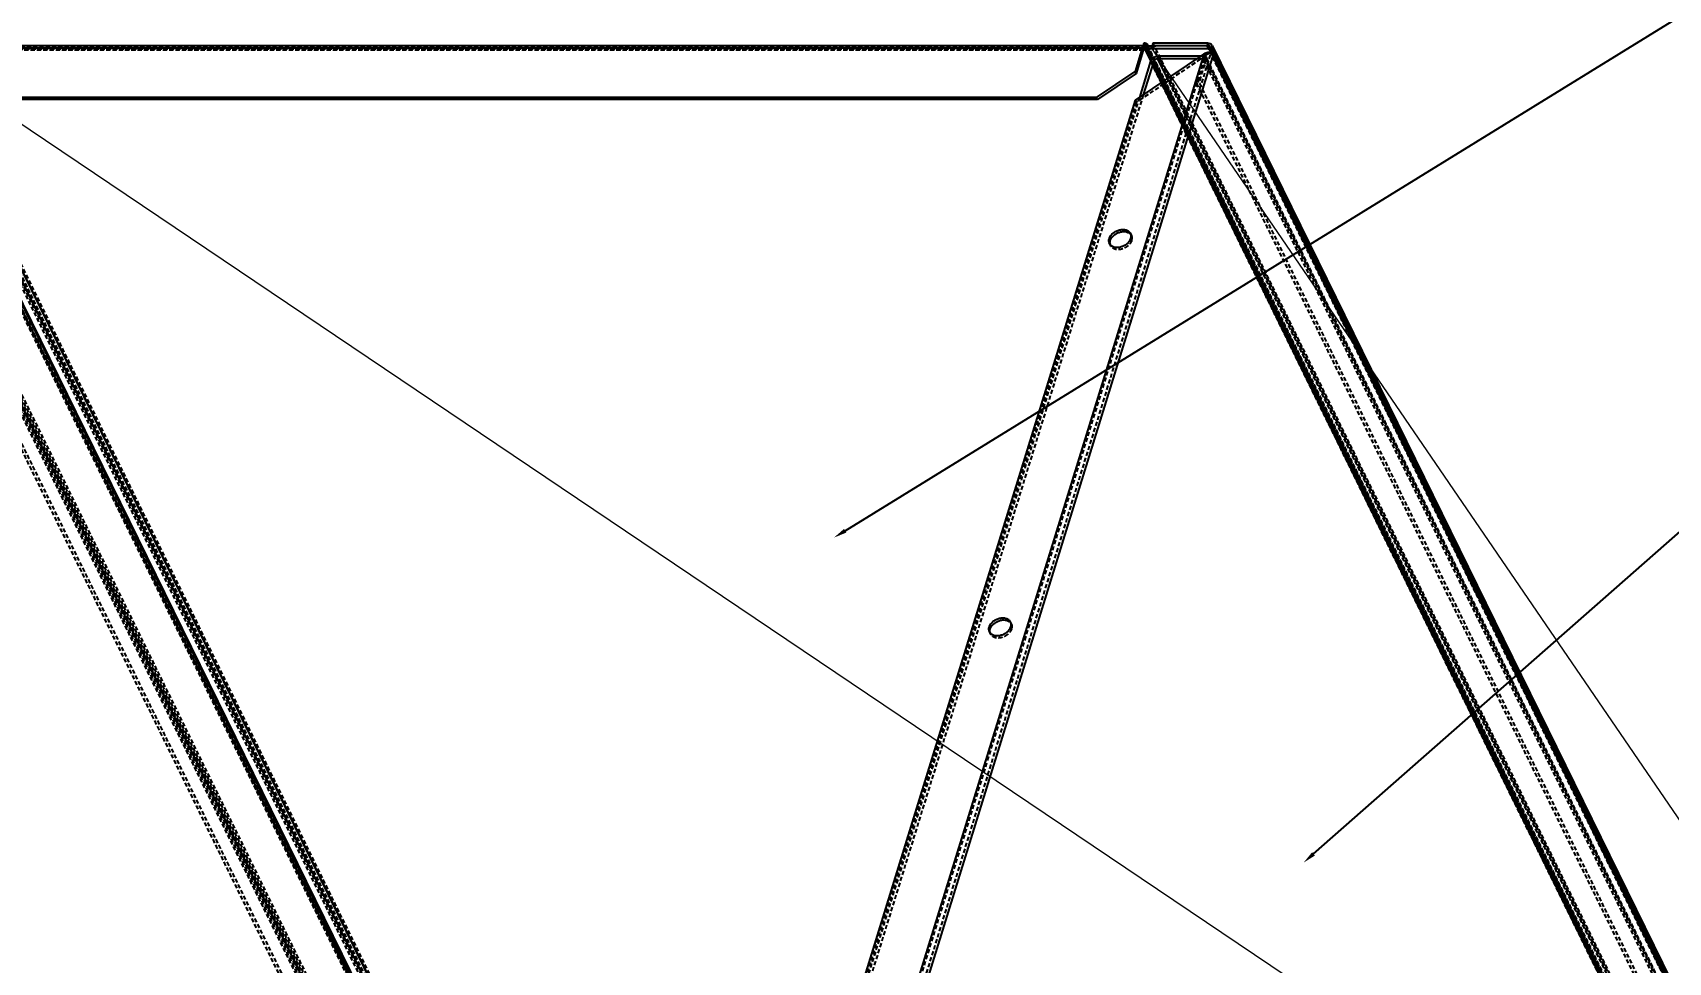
# Model space of a CAD drawing. Header units: millimetres. Extents: x 13106 to 40242, y 18888 to 28426.
# Drawn here: x 22579.2 to 23073.8, y 27196.7 to 27478 of the extents above; entities that cross this region are included whole.
import ezdxf
from ezdxf import colors
from ezdxf.entities.mleader import LeaderData, LeaderLine
from ezdxf.math import Vec2, Vec3

# ---------------------------------------------------------------- set-up
doc = ezdxf.new("R2010")
doc.units = ezdxf.units.MM
doc.linetypes.add('HIDDEN', pattern=[1.905, 1.27, -0.635])
doc.layers.add('02___PRT_ALL_AXES', color=7, linetype='Continuous')
doc.layers.add('DEFAULT_2', color=8, linetype='HIDDEN')
doc.layers.add('dim', color=2, linetype='Continuous', lineweight=9)

msp = doc.modelspace()

# ---------------------------------------------------------------- linework, layer by layer
at = {"color": 7, "linetype": 'Continuous'}
for p, q in [((22915.22, 27474.823), (22914.978, 27474.04)), ((22915.588, 27474.823), (22915.326, 27473.974)), ((22917.959, 27474.745), (22917.717, 27473.961)), ((22934.538, 27474.745), (22934.296, 27473.961)), ((22915.041, 27472.635), (22912.862, 27465.585)), ((22914.736, 27473.256), (22915.041, 27472.635)), ((22914.763, 27473.339), (22915.054, 27472.676)), ((22915.588, 27472.797), (22914.978, 27474.04)), ((22916.267, 27474.04), (22914.978, 27474.04)), ((22915.588, 27472.797), (22915.105, 27472.797)), ((22916.247, 27473.974), (22915.326, 27473.974)), ((22917.339, 27469.473), (22915.35, 27473.526)), ((22916.258, 27473.961), (22916.016, 27473.178)), ((22917.605, 27469.94), (22916.016, 27473.178)), ((22916.016, 27473.178), (22935.896, 27473.178)), ((22934.296, 27473.961), (22917.717, 27473.961)), ((22919.612, 27470.917), (22919.37, 27470.133)), ((22922.352, 27464.057), (22919.37, 27470.133)), ((22919.37, 27470.133), (22931.375, 27470.133)), ((22935.097, 27473.574), (22934.975, 27473.178)), ((22935.536, 27472.035), (22934.975, 27473.178)), ((22912.862, 27465.585), (22901.231, 27457.752)), ((22912.862, 27465.585), (22912.557, 27466.207)), ((22918.207, 27469.35), (22915.052, 27459.141)), ((22917.286, 27469.35), (22918.207, 27469.35)), ((22921.189, 27463.273), (22918.207, 27469.35)), ((22901.231, 27457.752), (22547.544, 27457.752)), ((22548.869, 27457.752), (22680.374, 27189.773)), ((22550.441, 27457.752), (22681.946, 27189.773)), ((22550.494, 27457.752), (22681.999, 27189.773)), ((22901.231, 27457.752), (22900.926, 27458.373))]:
    msp.add_line(p, q, dxfattribs=at)
at = {"color": 3, "linetype": 'Continuous'}
for p, q in [((22915.588, 27474.823), (22915.22, 27474.823)), ((22934.538, 27474.745), (22917.959, 27474.745)), ((22914.736, 27473.256), (22542.627, 27473.256)), ((22914.978, 27474.013), (22543.237, 27474.013)), ((22833.354, 27147.314), (22933.57, 27471.612)), ((22835.322, 27144.504), (22936.506, 27471.935)), ((22914.736, 27473.256), (22912.557, 27466.207)), ((22933.57, 27471.612), (22912.633, 27457.512)), ((22916.499, 27473.961), (22916.244, 27474.48)), ((22916.267, 27474.04), (22916.247, 27473.974)), ((22916.254, 27473.96), (22916.247, 27473.974)), ((22916.258, 27473.961), (22917.717, 27473.961)), ((22916.306, 27473.961), (22916.267, 27474.04)), ((22919.612, 27470.917), (22932.538, 27470.917)), ((22935.849, 27474.059), (23112.774, 27113.525)), ((22935.896, 27473.178), (23112.82, 27112.644)), ((22900.926, 27458.373), (22912.557, 27466.207)), ((22917.286, 27469.35), (22913.889, 27458.357)), ((22542.471, 27463.604), (22677.813, 27187.806)), ((22543.36, 27462.578), (22677.962, 27188.289)), ((22900.926, 27458.373), (22547.239, 27458.373)), ((22912.633, 27457.512), (22821.132, 27161.414))]:
    msp.add_line(p, q, dxfattribs=at)
for centre, radius, start, end in [((22917.305, 27472.463), 2.688, 160.98404, 162.84375), ((22935.304, 27467.871), 4.123, 113.10881, 114.87805), ((22935.579, 27467.175), 4.865, 88.43664, 92.72905), ((22935.598, 27467.699), 4.34, 84.25415, 88.49436)]:
    msp.add_arc(centre, radius, start, end, dxfattribs=at)
at = {"color": 7, "linetype": 'Continuous'}
msp.add_arc((22916.325, 27472.238), 1.344, 160.98404, 162.84375, dxfattribs=at)
at = {"color": 3, "linetype": 'Continuous'}
for points, knots in [([(22915.588, 27474.823), (22915.726, 27474.823), (22915.99, 27474.777), (22916.192, 27474.587), (22916.244, 27474.48)], [0, 0, 0, 0, 0.5363588, 1, 1, 1, 1]), ([(22935.849, 27474.059), (22935.798, 27474.165), (22935.653, 27474.364), (22935.226, 27474.667), (22934.813, 27474.745), (22934.538, 27474.745)], [0, 0, 0, 0, 0.2277278, 0.4668387, 1, 1, 1, 1]), ([(22914.995, 27473.799), (22914.972, 27473.769), (22914.875, 27473.627), (22914.807, 27473.466), (22914.763, 27473.339)], [0, 0, 0, 0, 0.2190855, 1, 1, 1, 1]), ([(22916.244, 27474.48), (22916.276, 27474.415), (22916.313, 27474.265), (22916.29, 27474.114), (22916.267, 27474.04)], [0, 0, 0, 0, 0.4825642, 1, 1, 1, 1]), ([(22916.247, 27473.974), (22916.247, 27473.972), (22916.246, 27473.969), (22916.247, 27473.966), (22916.248, 27473.965)], [0, 0, 0, 0, 0.5197064, 1, 1, 1, 1]), ([(22916.248, 27473.965), (22916.248, 27473.964), (22916.251, 27473.962), (22916.254, 27473.964), (22916.256, 27473.965)], [0, 0, 0, 0, 0.386953, 1, 1, 1, 1]), ([(22917.286, 27469.35), (22917.425, 27469.801), (22917.961, 27470.402), (22918.848, 27470.827), (22919.362, 27470.917), (22919.612, 27470.917)], [0, 0, 0, 0, 0.4803696, 0.7451077, 1, 1, 1, 1]), ([(22935.348, 27472.034), (22935.215, 27472.027), (22934.648, 27471.978), (22934.087, 27471.834), (22933.686, 27471.663)], [0, 0, 0, 0, 0.2335883, 1, 1, 1, 1]), ([(22935.896, 27473.178), (22935.942, 27473.326), (22935.987, 27473.629), (22935.913, 27473.929), (22935.849, 27474.059)], [0, 0, 0, 0, 0.5174137, 1, 1, 1, 1]), ([(22936.506, 27471.935), (22936.475, 27471.943), (22936.319, 27471.981), (22936.159, 27472.004), (22936.032, 27472.017)], [0, 0, 0, 0, 0.2038078, 1, 1, 1, 1])]:
    msp.add_open_spline(points, degree=3, knots=knots, dxfattribs=at)
msp.add_open_spline([(22915.062, 27473.875), (22915.038, 27473.851), (22915.016, 27473.826), (22914.995, 27473.799)], degree=3, dxfattribs=at)
at = {"color": 7, "linetype": 'Continuous'}
for points, knots in [([(22915.108, 27472.805), (22915.103, 27472.795), (22915.083, 27472.753), (22915.066, 27472.71), (22915.054, 27472.676)], [0, 0, 0, 0, 0.2363708, 1, 1, 1, 1]), ([(22915.346, 27473.013), (22915.324, 27473.013), (22915.215, 27472.987), (22915.147, 27472.883), (22915.108, 27472.805)], [0, 0, 0, 0, 0.199461, 1, 1, 1, 1]), ([(22915.296, 27473.819), (22915.294, 27473.793), (22915.292, 27473.693), (22915.317, 27473.593), (22915.35, 27473.526)], [0, 0, 0, 0, 0.2585164, 1, 1, 1, 1]), ([(22915.588, 27472.797), (22915.572, 27472.829), (22915.52, 27472.923), (22915.421, 27473.013), (22915.346, 27473.013)], [0, 0, 0, 0, 0.3233269, 1, 1, 1, 1]), ([(22915.35, 27473.526), (22915.403, 27473.418), (22915.608, 27473.225), (22915.876, 27473.178), (22916.016, 27473.178)], [0, 0, 0, 0, 0.463657, 1, 1, 1, 1]), ([(22918.207, 27469.35), (22918.277, 27469.575), (22918.627, 27469.972), (22919.118, 27470.133), (22919.37, 27470.133)], [0, 0, 0, 0, 0.4830182, 1, 1, 1, 1]), ([(22934.952, 27473.619), (22934.899, 27473.725), (22934.697, 27473.915), (22934.434, 27473.961), (22934.296, 27473.961)], [0, 0, 0, 0, 0.463657, 1, 1, 1, 1]), ([(22934.975, 27473.178), (22934.998, 27473.252), (22935.021, 27473.404), (22934.983, 27473.554), (22934.952, 27473.619)], [0, 0, 0, 0, 0.5174137, 1, 1, 1, 1])]:
    msp.add_open_spline(points, degree=3, knots=knots, dxfattribs=at)
msp.add_open_spline([(22915.326, 27473.974), (22915.31, 27473.924), (22915.3, 27473.871), (22915.296, 27473.819)], degree=3, dxfattribs=at)
at = {"layer": '02___PRT_ALL_AXES', "color": 7, "linetype": 'Continuous'}
for p, q in [((22904.773, 27415.682), (22905.078, 27415.06)), ((22868.463, 27298.183), (22868.768, 27297.561))]:
    msp.add_line(p, q, dxfattribs=at)
at = {"layer": '02___PRT_ALL_AXES', "color": 8, "linetype": 'HIDDEN'}
for p, q in [((22911.139, 27417.224), (22911.444, 27416.602)), ((22911.22, 27415.682), (22911.525, 27415.06)), ((22904.855, 27414.14), (22905.16, 27413.518)), ((22874.829, 27299.725), (22875.134, 27299.103)), ((22874.91, 27298.183), (22875.215, 27297.561)), ((22868.545, 27296.641), (22868.85, 27296.019))]:
    msp.add_line(p, q, dxfattribs=at)
at = {"layer": '02___PRT_ALL_AXES', "color": 7, "linetype": 'Continuous'}
for centre, radius, start, end in [((22909.695, 27415.709), 1.967, 44.07951, 46.09698), ((22909.737, 27415.749), 1.909, 36.82046, 44.09798), ((22906.901, 27414.351), 1.932, 185.50202, 194.94716), ((22870.591, 27296.852), 1.932, 185.50202, 194.94716), ((22873.385, 27298.21), 1.967, 44.07951, 46.09698), ((22873.428, 27298.25), 1.909, 36.82046, 44.09798)]:
    msp.add_arc(centre, radius, start, end, dxfattribs=at)
at = {"layer": '02___PRT_ALL_AXES', "color": 8, "linetype": 'HIDDEN'}
for centre, radius, start, end in [((22909.792, 27415.79), 1.841, 26.17433, 36.8025), ((22906.814, 27414.329), 1.842, 194.99519, 206.10461), ((22873.482, 27298.291), 1.841, 26.17433, 36.8025), ((22870.504, 27296.83), 1.842, 194.99519, 206.10461)]:
    msp.add_arc(centre, radius, start, end, dxfattribs=at)
at = {"layer": '02___PRT_ALL_AXES', "color": 3, "linetype": 'Continuous'}
for points, knots in [([(22904.855, 27414.14), (22904.743, 27414.367), (22904.613, 27414.892), (22904.693, 27415.423), (22904.773, 27415.682)], [0, 0, 0, 0, 0.4826008, 1, 1, 1, 1]), ([(22904.773, 27415.682), (22904.968, 27416.314), (22905.635, 27417.188), (22906.805, 27417.955), (22907.832, 27418.34), (22908.877, 27418.469), (22909.847, 27418.328), (22910.652, 27417.917), (22911.02, 27417.466), (22911.139, 27417.224)], [0, 0, 0, 0, 0.2513388, 0.3906666, 0.5304054, 0.6640658, 0.7868535, 0.897545, 1, 1, 1, 1]), ([(22911.22, 27415.682), (22911.025, 27415.05), (22910.358, 27414.176), (22909.189, 27413.409), (22908.161, 27413.024), (22907.116, 27412.895), (22906.146, 27413.036), (22905.341, 27413.447), (22904.973, 27413.898), (22904.855, 27414.14)], [0, 0, 0, 0, 0.2513388, 0.3906666, 0.5304054, 0.6640658, 0.7868535, 0.897545, 1, 1, 1, 1]), ([(22911.139, 27417.224), (22911.25, 27416.997), (22911.38, 27416.472), (22911.3, 27415.941), (22911.22, 27415.682)], [0, 0, 0, 0, 0.4826008, 1, 1, 1, 1]), ([(22868.545, 27296.641), (22868.433, 27296.868), (22868.303, 27297.393), (22868.383, 27297.924), (22868.463, 27298.183)], [0, 0, 0, 0, 0.4826008, 1, 1, 1, 1]), ([(22868.463, 27298.183), (22868.658, 27298.815), (22869.325, 27299.689), (22870.495, 27300.456), (22871.522, 27300.841), (22872.567, 27300.97), (22873.537, 27300.829), (22874.342, 27300.418), (22874.71, 27299.967), (22874.829, 27299.725)], [0, 0, 0, 0, 0.2513388, 0.3906666, 0.5304054, 0.6640658, 0.7868535, 0.897545, 1, 1, 1, 1]), ([(22874.91, 27298.183), (22874.715, 27297.551), (22874.049, 27296.677), (22872.879, 27295.91), (22871.851, 27295.525), (22870.806, 27295.396), (22869.836, 27295.537), (22869.031, 27295.948), (22868.664, 27296.399), (22868.545, 27296.641)], [0, 0, 0, 0, 0.2513388, 0.3906666, 0.5304054, 0.6640658, 0.7868535, 0.897545, 1, 1, 1, 1]), ([(22874.829, 27299.725), (22874.94, 27299.498), (22875.071, 27298.973), (22874.991, 27298.442), (22874.91, 27298.183)], [0, 0, 0, 0, 0.4826008, 1, 1, 1, 1])]:
    msp.add_open_spline(points, degree=3, knots=knots, dxfattribs=at)
at = {"layer": '02___PRT_ALL_AXES', "color": 7, "linetype": 'Continuous'}
for points, knots in [([(22905.078, 27415.06), (22905.253, 27415.625), (22905.815, 27416.418), (22906.821, 27417.165), (22907.72, 27417.586), (22908.665, 27417.808), (22909.586, 27417.814), (22910.412, 27417.601), (22910.875, 27417.304), (22911.059, 27417.126)], [0, 0, 0, 0, 0.2444685, 0.3797762, 0.5172296, 0.6515357, 0.7780849, 0.8941348, 1, 1, 1, 1]), ([(22904.978, 27414.165), (22904.971, 27414.238), (22904.958, 27414.539), (22905.011, 27414.842), (22905.078, 27415.06)], [0, 0, 0, 0, 0.2416706, 1, 1, 1, 1]), ([(22868.668, 27296.666), (22868.661, 27296.739), (22868.648, 27297.04), (22868.701, 27297.343), (22868.768, 27297.561)], [0, 0, 0, 0, 0.2416706, 1, 1, 1, 1]), ([(22868.768, 27297.561), (22868.943, 27298.126), (22869.505, 27298.919), (22870.511, 27299.666), (22871.41, 27300.087), (22872.355, 27300.309), (22873.276, 27300.315), (22874.102, 27300.102), (22874.565, 27299.805), (22874.749, 27299.627)], [0, 0, 0, 0, 0.2444685, 0.3797762, 0.5172296, 0.6515357, 0.7780849, 0.8941348, 1, 1, 1, 1])]:
    msp.add_open_spline(points, degree=3, knots=knots, dxfattribs=at)
at = {"layer": '02___PRT_ALL_AXES', "color": 8, "linetype": 'HIDDEN'}
for points, knots in [([(22911.444, 27416.602), (22911.555, 27416.375), (22911.686, 27415.85), (22911.606, 27415.32), (22911.525, 27415.06)], [0, 0, 0, 0, 0.4826008, 1, 1, 1, 1]), ([(22911.525, 27415.06), (22911.33, 27414.428), (22910.663, 27413.554), (22909.494, 27412.787), (22908.466, 27412.402), (22907.421, 27412.273), (22906.451, 27412.414), (22905.646, 27412.826), (22905.278, 27413.276), (22905.16, 27413.518)], [0, 0, 0, 0, 0.2513388, 0.3906666, 0.5304054, 0.6640658, 0.7868535, 0.897545, 1, 1, 1, 1]), ([(22875.215, 27297.561), (22875.02, 27296.929), (22874.354, 27296.055), (22873.184, 27295.288), (22872.156, 27294.903), (22871.111, 27294.774), (22870.141, 27294.915), (22869.336, 27295.326), (22868.969, 27295.777), (22868.85, 27296.019)], [0, 0, 0, 0, 0.2513388, 0.3906666, 0.5304054, 0.6640658, 0.7868535, 0.897545, 1, 1, 1, 1]), ([(22875.134, 27299.103), (22875.245, 27298.876), (22875.376, 27298.351), (22875.296, 27297.82), (22875.215, 27297.561)], [0, 0, 0, 0, 0.4826008, 1, 1, 1, 1])]:
    msp.add_open_spline(points, degree=3, knots=knots, dxfattribs=at)
at = {"layer": 'DEFAULT_2', "color": 8, "linetype": 'HIDDEN'}
for p, q in [((22700.669, 27114.211), (22523.745, 27474.745)), ((22542.743, 27474.823), (22719.667, 27114.289)), ((22915.83, 27473.58), (22915.22, 27474.823)), ((23092.513, 27114.289), (22915.588, 27474.823)), ((22917.959, 27474.745), (23094.883, 27114.211)), ((22934.538, 27474.745), (23111.462, 27114.211)), ((22698.343, 27112.644), (22521.995, 27472.003)), ((22522.582, 27473.961), (22699.506, 27113.428)), ((22523.308, 27470.114), (22684.37, 27141.904)), ((22700.427, 27113.428), (22523.503, 27473.961)), ((22523.541, 27470.729), (22699.264, 27112.644)), ((22524.5, 27470.917), (22685.562, 27142.707)), ((22538.293, 27470.917), (22699.355, 27142.707)), ((22717.006, 27113.428), (22540.082, 27473.961)), ((22717.248, 27114.211), (22540.708, 27473.961)), ((22541.541, 27473.961), (22718.465, 27113.428)), ((22541.559, 27473.974), (22718.484, 27113.44)), ((22541.58, 27474.04), (22718.504, 27113.506)), ((22915.041, 27472.635), (22542.932, 27472.635)), ((22915.346, 27473.013), (22543.237, 27473.013)), ((22915.105, 27472.797), (22543.479, 27472.797)), ((22915.83, 27473.58), (22543.721, 27473.58)), ((22833.659, 27146.693), (22933.875, 27470.99)), ((22834.329, 27144.269), (22935.585, 27471.935)), ((22933.875, 27470.99), (22912.939, 27456.89)), ((22915.346, 27474.013), (22914.978, 27474.013)), ((23092.25, 27113.44), (22915.326, 27473.974)), ((23092.271, 27113.506), (22915.346, 27474.04)), ((22915.83, 27473.58), (22915.588, 27472.797)), ((23093.172, 27113.433), (22916.254, 27473.96)), ((23093.182, 27113.428), (22916.258, 27473.961)), ((23093.192, 27113.506), (22916.306, 27473.961)), ((23093.168, 27113.947), (22916.499, 27473.961)), ((23092.94, 27112.644), (22917.605, 27469.94)), ((22917.717, 27473.961), (23094.641, 27113.428)), ((23080.674, 27142.707), (22919.612, 27470.917)), ((22933.18, 27470.114), (22931.008, 27463.083)), ((22931.375, 27470.133), (22933.163, 27470.133)), ((22934.101, 27470.114), (22931.929, 27463.083)), ((22932.538, 27470.917), (22933.405, 27470.917)), ((22933.405, 27470.917), (22933.163, 27470.133)), ((23094.225, 27141.923), (22933.163, 27470.133)), ((23094.242, 27141.915), (22933.18, 27470.125)), ((23094.242, 27141.904), (22933.18, 27470.114)), ((22934.101, 27470.114), (22933.18, 27470.114)), ((23094.467, 27142.707), (22933.405, 27470.917)), ((22933.57, 27471.612), (22933.875, 27470.99)), ((22933.686, 27471.663), (22933.941, 27471.043)), ((23095.139, 27142.355), (22934.077, 27470.565)), ((23095.163, 27141.904), (22934.101, 27470.114)), ((22934.296, 27473.961), (23111.22, 27113.428)), ((22934.296, 27473.961), (22935.217, 27473.961)), ((22934.952, 27473.619), (23111.876, 27113.085)), ((22935.217, 27473.961), (22935.097, 27473.574)), ((23112.141, 27113.428), (22935.217, 27473.961)), ((23111.899, 27112.644), (22935.536, 27472.035)), ((22936.506, 27471.935), (22935.585, 27471.935)), ((22524.43, 27469.704), (22685.291, 27141.904)), ((22524.519, 27469.601), (22685.32, 27141.923)), ((22538.616, 27468.982), (22699.113, 27141.923)), ((22538.707, 27469.791), (22699.769, 27141.58)), ((22538.73, 27469.35), (22699.792, 27141.14)), ((23078.348, 27141.14), (22917.286, 27469.35)), ((23092.274, 27112.993), (22917.339, 27469.473)), ((22521.135, 27463.083), (22682.198, 27134.873)), ((22522.056, 27463.083), (22683.119, 27134.873)), ((23079.269, 27141.14), (22921.189, 27463.273)), ((23080.432, 27141.923), (22922.352, 27464.057)), ((23092.07, 27134.873), (22931.008, 27463.083)), ((22931.929, 27463.083), (22931.008, 27463.083)), ((23092.991, 27134.873), (22931.929, 27463.083)), ((22912.939, 27456.89), (22821.437, 27160.792)), ((22913.889, 27458.357), (22821.804, 27160.37)), ((22915.052, 27459.141), (22822.483, 27159.586)), ((22912.633, 27457.512), (22912.939, 27456.89))]:
    msp.add_line(p, q, dxfattribs=at)
msp.add_lwpolyline([(22935.177, 27471.736), (22935.429, 27471.83), (22935.674, 27471.89), (22935.907, 27471.924), (22936.116, 27471.935), (22936.142, 27471.935)], dxfattribs=at)
for centre, radius, start, end in [((22915.346, 27473.702), 0.311, 91.5945, 102.78689), ((22915.346, 27473.709), 0.304, 90.0023, 91.52664), ((22936.25, 27468.062), 3.77, 127.76239, 129.05066)]:
    msp.add_arc(centre, radius, start, end, dxfattribs=at)
for points in [[(22915.133, 27473.937), (22915.107, 27473.918), (22915.084, 27473.897), (22915.062, 27473.875)], [(22933.163, 27470.133), (22933.169, 27470.133), (22933.176, 27470.131), (22933.179, 27470.126)]]:
    msp.add_open_spline(points, degree=3, dxfattribs=at)
for points, knots in [([(22915.278, 27474.006), (22915.265, 27474.003), (22915.213, 27473.988), (22915.166, 27473.961), (22915.133, 27473.937)], [0, 0, 0, 0, 0.2368849, 1, 1, 1, 1]), ([(22915.83, 27473.58), (22915.798, 27473.644), (22915.732, 27473.76), (22915.59, 27473.933), (22915.439, 27474.013), (22915.346, 27474.013)], [0, 0, 0, 0, 0.3181979, 0.586276, 1, 1, 1, 1]), ([(22933.179, 27470.126), (22933.18, 27470.124), (22933.181, 27470.12), (22933.181, 27470.116), (22933.18, 27470.114)], [0, 0, 0, 0, 0.4869447, 1, 1, 1, 1]), ([(22933.405, 27470.917), (22933.546, 27470.917), (22933.817, 27470.869), (22934.024, 27470.675), (22934.077, 27470.565)], [0, 0, 0, 0, 0.5363588, 1, 1, 1, 1]), ([(22935.177, 27471.736), (22934.978, 27471.648), (22934.548, 27471.452), (22934.144, 27471.199), (22933.941, 27471.043)], [0, 0, 0, 0, 0.458515, 1, 1, 1, 1]), ([(22934.077, 27470.565), (22934.11, 27470.499), (22934.148, 27470.345), (22934.125, 27470.19), (22934.101, 27470.114)], [0, 0, 0, 0, 0.4825642, 1, 1, 1, 1]), ([(22935.585, 27471.935), (22935.558, 27471.918), (22935.425, 27471.845), (22935.286, 27471.785), (22935.177, 27471.736)], [0, 0, 0, 0, 0.2094834, 1, 1, 1, 1])]:
    msp.add_open_spline(points, degree=3, knots=knots, dxfattribs=at)
at = {"layer": 'dim', "lineweight": 9}
for p, q in [((22540.708, 27473.961), (23238.289, 27004.016)), ((22916.987, 27473.961), (23238.613, 27003.543))]:
    msp.add_line(p, q, dxfattribs=at)

# ---------------------------------------------------------------- leaders
at = {"lineweight": 9}
ml = msp.add_multileader_mtext('Standard', dxfattribs=at)
ml.set_content('3', color=2)
ml.set_leader_properties(color=2)
ml.build(insert=Vec2(0, 0))
ml.multileader.update_dxf_attribs({"text_left_attachment_type": 5, "text_right_attachment_type": 5, "dogleg_length": 0.36})
ctx = ml.context
ctx.base_point, ctx.char_height, ctx.plane_origin = Vec3(23130.532, 27515.46), 30, Vec3(22729.776, 27473.58)
ctx.left_attachment, ctx.right_attachment = 5, 5
notes = []
notes.append((ctx, [(1, (1, 1, 0), (23130.172, 27515.46), (1, 0), 0.36, [(0, [(22821.502, 27325.189)], 0, [])])]))
ctx.mtext.insert, ctx.mtext.flow_direction = Vec3(23132.532, 27551.46), 5
ml = msp.add_multileader_mtext('Standard', dxfattribs=at)
ml.set_content('2', color=2)
ml.set_leader_properties(color=2)
ml.build(insert=Vec2(0, 0))
ml.multileader.update_dxf_attribs({"text_left_attachment_type": 5, "text_right_attachment_type": 5, "dogleg_length": 0.36})
ctx = ml.context
ctx.base_point, ctx.char_height, ctx.plane_origin = Vec3(23140.079, 27381.866), 30, Vec3(22872.596, 27300.924)
ctx.left_attachment, ctx.right_attachment = 5, 5
notes.append((ctx, [(1, (1, 1, 0), (23139.719, 27381.866), (1, 0), 0.36, [(0, [(22963.551, 27226.876)], 0, [])])]))
ctx.mtext.insert, ctx.mtext.flow_direction = Vec3(23142.079, 27417.866), 5
for ctx, leaders in notes:
    for number, flags, end, landing, length, lines in leaders:
        leader = LeaderData()
        leader.index, (leader.has_last_leader_line, leader.has_dogleg_vector, leader.attachment_direction) = number, flags
        leader.last_leader_point, leader.dogleg_vector, leader.dogleg_length = Vec3(end), Vec3(landing), length
        for number, points, colour, breaks in lines:
            line = LeaderLine()
            line.index, line.vertices, line.color, line.breaks = number, Vec3.list(points), colors.encode_raw_color(colour), breaks
            leader.lines.append(line)
        ctx.leaders.append(leader)

doc.saveas('drawing.dxf')
